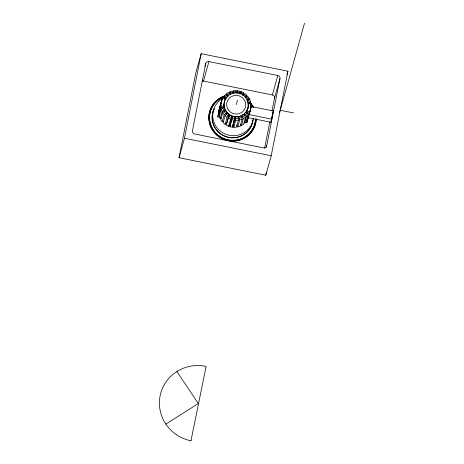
<?xml version="1.0" encoding="UTF-8"?>
<svg xmlns="http://www.w3.org/2000/svg" width="464" height="464" viewBox="0 0 464 464"><rect width="100%" height="100%" fill="white"/><g stroke="black" fill="none" stroke-linecap="round" stroke-linejoin="round"><path stroke-width="0.7" d="M224.019 104.557L224.205 107.126L220.98 107.648L219.031 114.637L220.006 114.811M248.147 105.775L247.956 103.205L250.989 103.373L251.175 105.943L250.821 107.213M229.877 126.73L232.516 116.389L235.103 116.911L234.413 120.257L232.458 127.252L229.877 126.73L232.516 116.389M237.156 92.916L237.556 90.764L240.143 91.286L239.644 93.943M232.458 127.252L232.957 124.596M179.034 157.714L195.75 73.167L201.185 53.696L287.935 71.212L271.22 155.759L265.785 175.23L179.034 157.714L184.469 138.249L201.185 53.696M205.714 63.661L192.438 130.807A2.738 2.662 15.6 0 0 194.602 133.963L263.494 147.871A2.738 2.662 15.6 0 0 266.69 145.795L279.966 78.654A2.738 2.662 15.6 0 0 277.803 75.499L208.91 61.59A2.738 2.662 15.6 0 0 205.714 63.661L204.937 66.445M217.778 116.911L219.397 108.721L222.476 97.701L225.057 98.223L223.439 106.413L220.852 105.891L217.778 116.911L220.365 117.433M221.374 101.251L218.921 110.763L221.798 100.009L222.946 97.713L225.864 98.745M220.852 105.891L222.476 97.701M244.917 122.386L246.854 122.78L247.666 118.685M249.945 110.513L249.139 114.608L271.724 119.167L273.342 110.977L250.757 106.418M249.934 111.76L251.552 103.571L248.965 103.049L247.347 111.238L249.934 111.76L246.854 122.78M190.959 440.8L206.115 366.409A38.988 37.955 15.6 0 0 160.196 395.427A38.988 37.955 15.6 0 0 190.53 440.713L190.971 440.748M264.613 148.3L269.781 122.148M272.014 110.844L274.531 98.119L279.966 78.654M248.275 117.694L270.86 122.258L272.484 114.069M265.785 175.23L266.348 172.388M202.066 81.136A2.738 2.662 15.6 0 1 203.476 81.055L208.91 61.59M223.329 97.898L223.683 96.628L225.405 94.708L227.876 96.402M224.814 111.348L225.173 110.067L224.309 107.625L221.253 108.936L219.298 115.93L220.162 118.372L221.543 118.233M226.055 95.126L226.409 93.85L228.59 92.44L230.446 94.656M220.162 118.372L222.111 111.377L221.253 108.936M226.345 114.602L226.879 112.677L225.405 110.531L222.714 112.555L220.76 119.55L222.233 121.701L223.439 121.203M229.257 93.774L229.79 91.866L232.278 91.06L233.398 93.624M222.233 121.701L224.187 114.707L226.879 112.677M225.081 115.698L223.126 122.693L225.115 124.404L227.07 122.461L229.216 114.776L227.227 113.065L225.081 115.698L227.07 117.409L225.115 124.404M233.061 92.725L233.589 90.816L236.217 90.666L236.501 92.87M228.189 118.146L226.235 125.141L228.601 126.301L229.877 123.905L232.023 116.22L229.657 115.066L228.189 118.146L230.556 119.306L228.601 126.301M235.863 91.942L236.217 90.666M229.117 116.986L229.657 115.066M236.849 93.305L237.556 90.764M236.246 104.574L237.44 100.294M239.61 93.194L240.143 91.286M240.88 93.624L241.413 91.715L243.78 92.87L243.072 95.416M233.137 123.958L235.103 116.911M235.625 116.945L233.479 124.63L233.798 127.345L236.425 127.2L238.38 120.205L238.252 116.8L235.625 116.945L235.753 120.35L233.798 127.345M238.229 118.627L238.763 116.702L241.251 115.896L242.179 119.149L240.224 126.144L237.742 126.956L236.791 124.874M237.742 126.956L239.691 119.961L238.763 116.702M246.361 97.231L246.889 95.323L244.899 93.612L243.287 95.172M241.361 116.957L241.721 115.675L243.896 114.26L245.56 117.166L243.606 124.161L241.425 125.576L240.451 124.642M243.931 115.205L244.29 113.929L246.013 112.004L248.286 114.393L246.332 121.388L244.609 123.308L246.564 116.313L248.286 114.393M241.425 125.576L243.38 118.581L241.721 115.675M248.901 99.737L249.255 98.461L247.782 96.315L245.282 97.649M247.08 110.722L247.614 108.802M247.144 110.78L247.498 109.498M247.776 108.495L248.159 107.143M250.189 103.994L250.717 102.086L249.858 99.644L246.993 100.259M250.78 106.326L251.552 103.571M246.065 120.072L247.074 120.304L249.023 113.309L250.177 111.006M250.357 109.04L250.74 107.665M250.566 109.156L251.099 107.248L249.29 114.185M274.531 98.119A2.738 2.662 15.6 0 0 272.368 94.963L277.803 75.499M272.652 113.448L273.342 110.977M270.86 122.258L271.724 119.167M266.301 147.187L266.69 145.795M286.967 74.687L287.935 71.212M279.641 112.3L304.523 23.2M224.709 101.042L225.133 99.818M247.451 109.284L246.303 111.586L249.023 113.309M230.556 119.306L232.023 116.22M219.843 107.004L220.707 105.282M240.143 94.111L241.413 91.715M242.51 95.265L243.78 92.87M247.074 120.304L248.223 118.001M226.879 97.249L226.148 98.322L223.683 96.628M227.07 117.409L229.216 114.776M224.965 97.301L226.687 95.381M244.934 97.266L246.889 95.323M246.564 116.313L245.473 114.944L247.196 113.025M226.409 93.85L227.389 94.789L229.564 93.374M246.755 99.801L249.255 98.461M242.597 116.957L244.777 115.542M243.38 118.581L245.56 117.166M165.851 424.084L198.319 403.558L176.871 371.542M222.111 111.377L225.173 110.067M229.79 91.866L230.399 92.98L232.887 92.168M250.717 102.086L247.851 102.701L247.585 101.43M239.273 118.158L241.761 117.351M239.691 119.961L242.179 119.149M233.589 90.816L233.798 92L236.425 91.849M235.735 118.477L238.363 118.332M235.753 120.35L238.38 120.205M203.476 81.055L272.368 94.963M237.359 91.918L239.94 92.44M280.221 110.235L293.567 112.926M232.22 117.891L234.807 118.413M231.826 119.735L234.413 120.257M184.469 138.249L271.22 155.759M229.204 123.679L230.428 124.091M240.828 92.742L243.194 93.896M228.972 116.435L231.339 117.589M243.971 94.407L245.961 96.118M244.29 113.929L245.473 114.944M226.2 114.208L228.189 115.919M246.581 96.808L248.054 98.96M227.389 94.789L228.265 96.065M224.106 111.372L225.585 113.518M222.714 112.555L224.187 114.707M248.472 99.777L249.336 102.225M230.399 92.98L230.91 94.43M222.83 108.106L223.689 110.548M233.798 92L233.914 93.531M220.98 107.648L220.794 105.079L218.84 112.073L219.031 114.637M233.81 125.06A9.558 9.309 15.6 0 1 232.557 125.048M233.873 125.941A10.469 10.191 15.6 0 1 232.505 125.935M230.486 125.593A10.469 10.191 15.6 0 1 229.181 125.152M255.531 119.248A23.078 22.469 15.6 0 1 234.163 140.401M233.496 140.43A23.078 22.469 15.6 0 1 228.816 140.093M228.16 139.971A23.078 22.469 15.6 0 1 215.98 133.365M214.641 131.875A23.078 22.469 15.6 0 1 223.735 96.999M250.815 104.499A23.078 22.469 15.6 0 1 252.306 106.674M255.571 119.103A23.078 22.469 15.6 0 1 234.871 140.209A23.078 22.469 15.6 0 1 210.221 122.954A23.078 22.469 15.6 0 1 223.776 96.854M250.856 104.354A23.078 22.469 15.6 0 1 252.683 107.103M256.227 119.138A23.734 23.107 15.6 0 1 234.482 140.882A23.734 23.107 15.6 0 1 209.374 122.229A23.734 23.107 15.6 0 1 224.808 95.799M250.508 102.909A23.734 23.107 15.6 0 1 253.588 107.399M256.169 118.755A23.734 23.107 15.6 0 1 228.671 140.87M227.998 140.743A23.734 23.107 15.6 0 1 208.846 119.405A23.734 23.107 15.6 0 1 224.727 96.089M250.427 103.199A23.734 23.107 15.6 0 1 251.708 104.806M252.097 105.357A23.734 23.107 15.6 0 1 253.176 107.091M252.834 120.043A20.439 19.9 15.6 0 1 227.035 137.054A20.439 19.9 15.6 0 1 214.171 108.965M253.367 118.511A20.439 19.9 15.6 0 1 222.453 132.6A20.439 19.9 15.6 0 1 221.693 99.087M252.874 119.898A20.439 19.9 15.6 0 1 227.076 136.909A20.439 19.9 15.6 0 1 214.211 108.82M238.508 93.078L235.335 92.852A12.197 11.873 15.6 0 0 225.092 109.434A12.197 11.873 15.6 0 0 244.673 113.39A12.197 11.873 15.6 0 0 241.524 94.099L238.508 93.078M228.3 109.846A9.558 9.309 15.6 0 0 244.783 108.918A9.558 9.309 15.6 0 0 235.521 95.422A9.558 9.309 15.6 0 0 228.3 109.846"/></g></svg>
